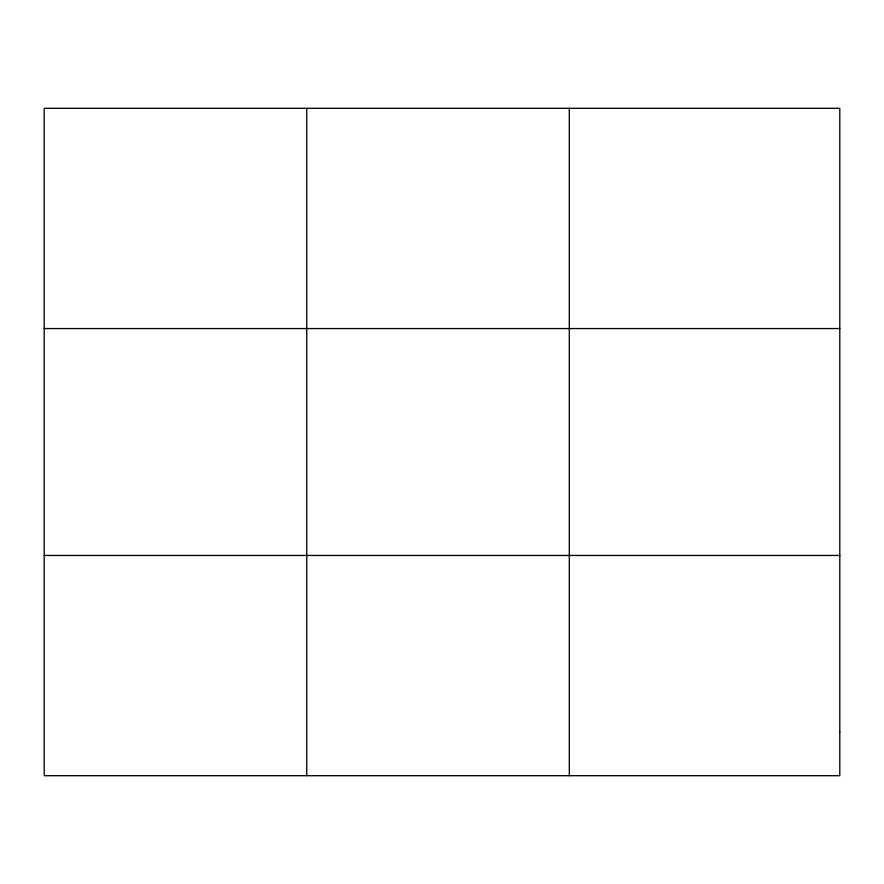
<?xml version="1.0" encoding="UTF-8"?>
<svg xmlns="http://www.w3.org/2000/svg" width="884" height="884" viewBox="0 0 884 884"><rect width="100%" height="100%" fill="white"/><g stroke="black" fill="none" stroke-linecap="round" stroke-linejoin="round"><path stroke-width="1.33" d="M306.748 108.301L306.748 775.699M569.296 108.301L569.296 775.699M44.2 328.55L839.8 328.55M44.2 555.45L839.8 555.45M839.8 731.643L839.8 775.699L44.2 775.699L44.2 108.301L839.8 108.301L839.8 731.643"/></g></svg>
